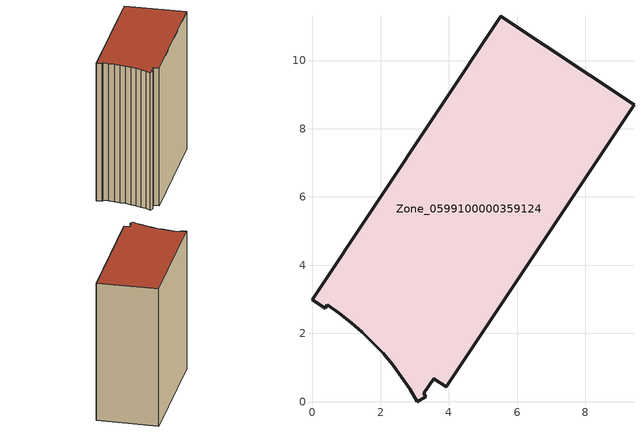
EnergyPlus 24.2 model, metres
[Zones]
Zone_0599100000359124
 floor ground (C_G): 3.55,0.67 3.26,0.24 3.32,0.14 3.08,0 2.85,0.37 2.61,0.73 2.35,1.08 2.07,1.41 1.77,1.73 1.46,2.03 1.13,2.32 0.79,2.58 0.43,2.83 0.38,2.74 0,2.98 5.53,11.3 9.43,8.7 3.93,0.43 z3.57
 wall outside (C_F): 0.43,2.83 0.79,2.58 1.13,2.32 1.46,2.03 1.77,1.73 2.07,1.41 2.35,1.08 2.61,0.73 2.85,0.37 3.08,0 3.32,0.14 3.26,0.24 3.55,0.67 3.93,0.43 9.43,8.7 5.53,11.3 0,2.98 0.38,2.74 0.43,2.83 z3.57:14.74
 roof outside (C_R): 3.93,0.43 9.43,8.7 5.53,11.3 0,2.98 0.38,2.74 0.43,2.83 0.79,2.58 1.13,2.32 1.46,2.03 1.77,1.73 2.07,1.41 2.35,1.08 2.61,0.73 2.85,0.37 3.08,0 3.32,0.14 3.26,0.24 3.55,0.67 z14.74
[BUILDING]
Pand.0599100000359124: North Axis=0; Terrain=City; Loads Convergence Tolerance Value=0.04; Temperature Convergence Tolerance Value=0.4; Solar Distribution=FullExterior; Maximum Number of Warmup Days=25; Minimum Number of Warmup Days=1
[Site:Location]
Rotterdam.The.Hague.AP_ZH_NLD Design_Conditions: Latitude=51.96; Longitude=4.45; Time Zone=1; Elevation=-4.5
[SITE:GROUNDTEMPERATURE:BUILDINGSURFACE]
18, 18, 18, 18, 18, 18, 18, 18, 18, 18, 18, 18
[MATERIAL] Thermal Absorptance=0.9; Solar Absorptance=0.7; Visible Absorptance=0.7
Name | Roughness | Thickness | Conductivity | Density | Specific Heat
G.TI.1992-2005 | MediumSmooth | 0.15 | 0.06 | 540 | 1210
F.TI.1992-2005 | Rough | 0.3 | 0.12 | 1920 | 840
R.TI.1992-2005 | MediumRough | 0.2 | 0.08 | 1500 | 1000
[CONSTRUCTION]
C_G: G.TI.1992-2005
C_F: F.TI.1992-2005
C_R: R.TI.1992-2005
[ZONE]
Zone_0599100000359124: Type=1; Multiplier=1; Ceiling Height=Autocalculate; Volume=Autocalculate; Floor Area=autocalculate; Part of Total Floor Area=Yes
[ZONEINFILTRATION:DESIGNFLOWRATE]
Infil_Zone_0599100000359124: Zone or ZoneList or Space or SpaceList=Zone_0599100000359124; Schedule=AlwaysOn; Design Flow Rate Calculation Method=Flow/Area; Flow Rate per Floor Area=0.0015; Constant Term Coefficient=1; Temperature Term Coefficient=0; Velocity Term Coefficient=0; Velocity Squared Term Coefficient=0
[HVACTEMPLATE:ZONE:IDEALLOADSAIRSYSTEM]
Zone_0599100000359124: Maximum Heating Supply Air Temperature=50; Minimum Cooling Supply Air Temperature=13; Maximum Heating Supply Air Humidity Ratio=0.0156; Minimum Cooling Supply Air Humidity Ratio=0.0077; Heating Limit=NoLimit; Cooling Limit=NoLimit; Dehumidification Control Type=ConstantSensibleHeatRatio; Cooling Sensible Heat Ratio=0.7; Dehumidification Setpoint=60; Humidification Control Type=None; Humidification Setpoint=30; Outdoor Air Method=None; Outdoor Air Flow Rate per Person=0.00944; Outdoor Air Flow Rate per Zone Floor Area=0; Outdoor Air Flow Rate per Zone=0; Demand Controlled Ventilation Type=None; Outdoor Air Economizer Type=NoEconomizer; Heat Recovery Type=None; Sensible Heat Recovery Effectiveness=0.7; Latent Heat Recovery Effectiveness=0.65
[ZONECONTROL:THERMOSTAT]
ThermostatControl_Zone_0599100000359124: Zone or ZoneList=Zone_0599100000359124; Control Type Schedule=DualSetpointControlType; Control 1=Thermostat_Zone_0599100000359124; Temperature Difference Between Cutout And Setpoint=0
[THERMOSTATSETPOINT:DUALSETPOINT]
Thermostat_Zone_0599100000359124: Heating Setpoint Temperature Schedule=HeatingSetpoint_Zone_0599100000359124; Cooling Setpoint Temperature Schedule=CoolingSetpoint_Zone_0599100000359124
[SCHEDULE:COMPACT]
HeatingSetpoint_Zone_0599100000359124: Through: 12/31, For: AllDays, Until: 24:00, 21
CoolingSetpoint_Zone_0599100000359124: Through: 12/31, For: AllDays, Until: 24:00, 24
DualSetpointControlType: Through: 12/31, For: AllDays, Until: 24:00, 4
AlwaysOn: Through: 12/31, For: AllDays, Until: 24:00, 1
